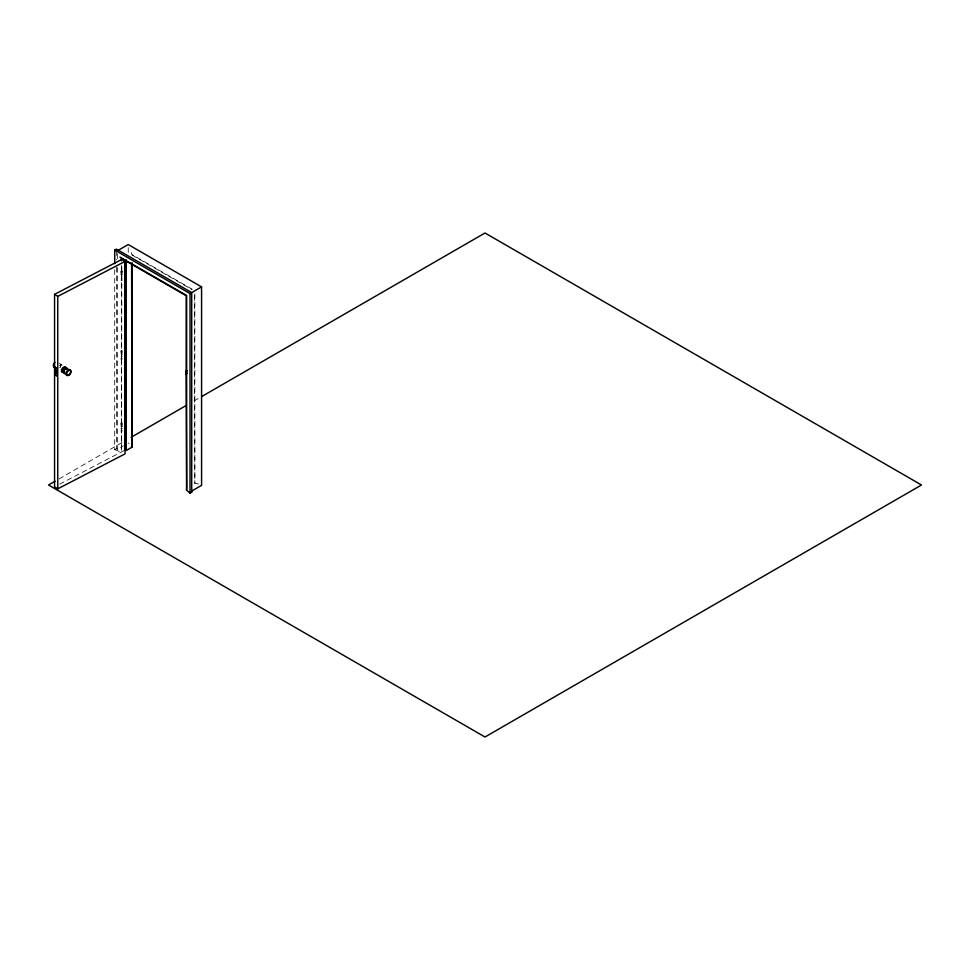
<?xml version="1.0" encoding="UTF-8"?>
<svg xmlns="http://www.w3.org/2000/svg" width="970" height="970" viewBox="0 0 970 970"><rect width="100%" height="100%" fill="white"/><g stroke="black" fill="none" stroke-linecap="round" stroke-linejoin="round"><path stroke-width="0.73" stroke-dasharray="4.85 3.64" d="M120.959 271.321L122.135 271.236L121.541 280.33L120.947 271.236L122.135 271.236M120.959 274.728L121.965 274.886M121.832 278.778L121.238 278.184M120.947 279.99L122.135 279.99M121.383 276.207L121.541 276.923L121.699 276.207M121.832 278.827L121.832 278.184M120.959 351.091L122.135 350.995L121.541 360.1L120.947 350.995L122.135 350.995M121.117 358.536L121.383 357.906M121.832 352.11L121.383 352.74M120.959 359.846L122.135 359.749M122.111 358.379L121.383 357.954M120.959 423.065L122.135 422.981L121.541 432.074L120.947 422.981L122.135 422.981M122.111 426.242L120.959 426.242M121.117 428.57L122.111 428.413M121.383 424.727C123.493 424.46 120.025 423.575 121.383 424.775M120.959 431.82L122.135 431.735M122.111 430.365L121.238 429.977M59.752 367.666L60.552 366.745M121.965 272.934L121.117 272.449M122.111 274.68L120.959 274.68M121.02 356.123L122.111 356.39L121.238 356.002M121.965 430.474L120.959 430.316M58.988 478.95L123.214 441.859M194 400.998L200.56 397.215M114.715 269.733L114.715 449.68L116.4 448.71L117.382 449.28L123.408 445.8M124.124 450.577L59.837 484.066M121.965 272.885L121.117 272.885M121.238 352.11L121.383 352.789M121.117 354.159L122.111 354.317M121.965 358.488L120.959 358.33M121.117 426.145L122.111 426.291M121.965 428.522L120.959 428.364M198.559 484.115L196.389 483.363A1.516 0.873 0 0 0 194.837 483.412L194.388 294.068M192.254 289.29L131.605 254.273L131.677 252.515M132.053 255.049L191.793 289.533M128.234 443.011L129.083 443.496M114.715 449.68L119.892 451.668A1.516 0.873 0 0 0 121.456 451.62L121.844 265.44M194.837 293.789L194.837 483.412M128.234 247.58L128.234 253.631M121.456 265.428L121.456 451.62M117.382 253.837L117.382 259.899M117.382 267.477L117.382 449.28M116.4 250.612L116.4 259.693M116.4 267.247L116.4 448.71M59.158 363.544A3.092 1.867 -57.3 0 1 60.188 367.218M59.994 365.46A3.092 1.867 -57.3 0 1 62.213 364.962M59.752 365.496A2.752 1.661 -57.3 0 1 61.728 365.047"/><path stroke-width="1.45" d="M114.715 263.682L114.715 250.078L116.4 249.108L191.708 292.588L191.708 492.19L190.023 493.16L186.579 490.165A1.516 0.873 0 0 1 186.652 489.268L186.652 295.498L119.892 257.05M117.382 250.806L128.234 244.549L201.578 286.89L201.578 485.352L191.927 490.917M114.715 250.078L190.023 293.558L201.578 286.89M185.973 371.377L187.149 370.698L185.973 371.377L186.058 373.862M185.973 373.814L187.234 373.183M55.06 481.217L48.5 485L485 737.006L921.5 485L485 232.994L201.869 396.451M131.083 437.325L186.131 405.533M125.251 259.657L125.251 449.922L126.258 450.504L132.053 447.158L132.053 262.615M54.562 294.359L121.844 259.378L125.033 261.415L125.033 453.875L57.751 488.856L54.562 486.819L54.562 294.359L57.751 296.396L57.751 488.856M57.751 296.396L125.033 261.415M54.866 370.879L56.551 370.928L56.551 373.062A4.183 2.413 0 0 1 54.866 373.013L54.866 370.879A4.183 2.413 0 0 0 56.551 370.928M54.866 373.013L56.551 373.062M121.323 257.875L121.456 260.881M121.88 258.59L186.24 295.741L186.24 373.656M131.605 264.81L132.053 447.158M186.652 489.268L186.058 371.437M190.726 491.62L191.708 492.19M190.023 293.558L190.023 493.16M126.258 259.911L126.258 450.504M55.751 370.419L55.751 372.553M54.975 366.89A2.874 1.746 -57.3 0 1 53.386 365.447A2.874 1.746 -57.3 0 1 54.975 362.356M54.296 367.46A3.298 2.001 -57.3 0 1 54.296 363.653M65.208 373.668A3.092 1.867 -57.3 0 1 64.178 369.982A3.092 1.867 -57.3 0 1 68.009 369.121M64.372 371.752A3.092 1.867 -57.3 0 1 61.486 371.037A3.092 1.867 -57.3 0 1 63.971 367.012A3.092 1.867 -57.3 0 1 65.984 369.121M64.602 371.716A2.752 1.661 -57.3 0 1 62.044 371.074A2.752 1.661 -57.3 0 1 64.25 367.497A2.752 1.661 -57.3 0 1 66.045 369.376M131.677 446.006A1.516 0.873 0 0 1 131.605 446.903M63.814 369.449L63.814 370.467L64.614 369.546L63.814 369.449M56.951 368.26L55.363 367.23L55.363 375.208L56.951 376.239L56.951 368.26M68.288 375.426A2.874 1.746 -57.3 0 0 70.895 371.195A2.874 1.746 -57.3 0 0 67.33 371.995A2.874 1.746 -57.3 0 0 68.288 375.426M67.694 375.475A3.298 2.001 -57.3 0 0 70.701 370.625A3.298 2.001 -57.3 0 0 66.603 371.546A3.298 2.001 -57.3 0 0 67.694 375.475"/></g></svg>
